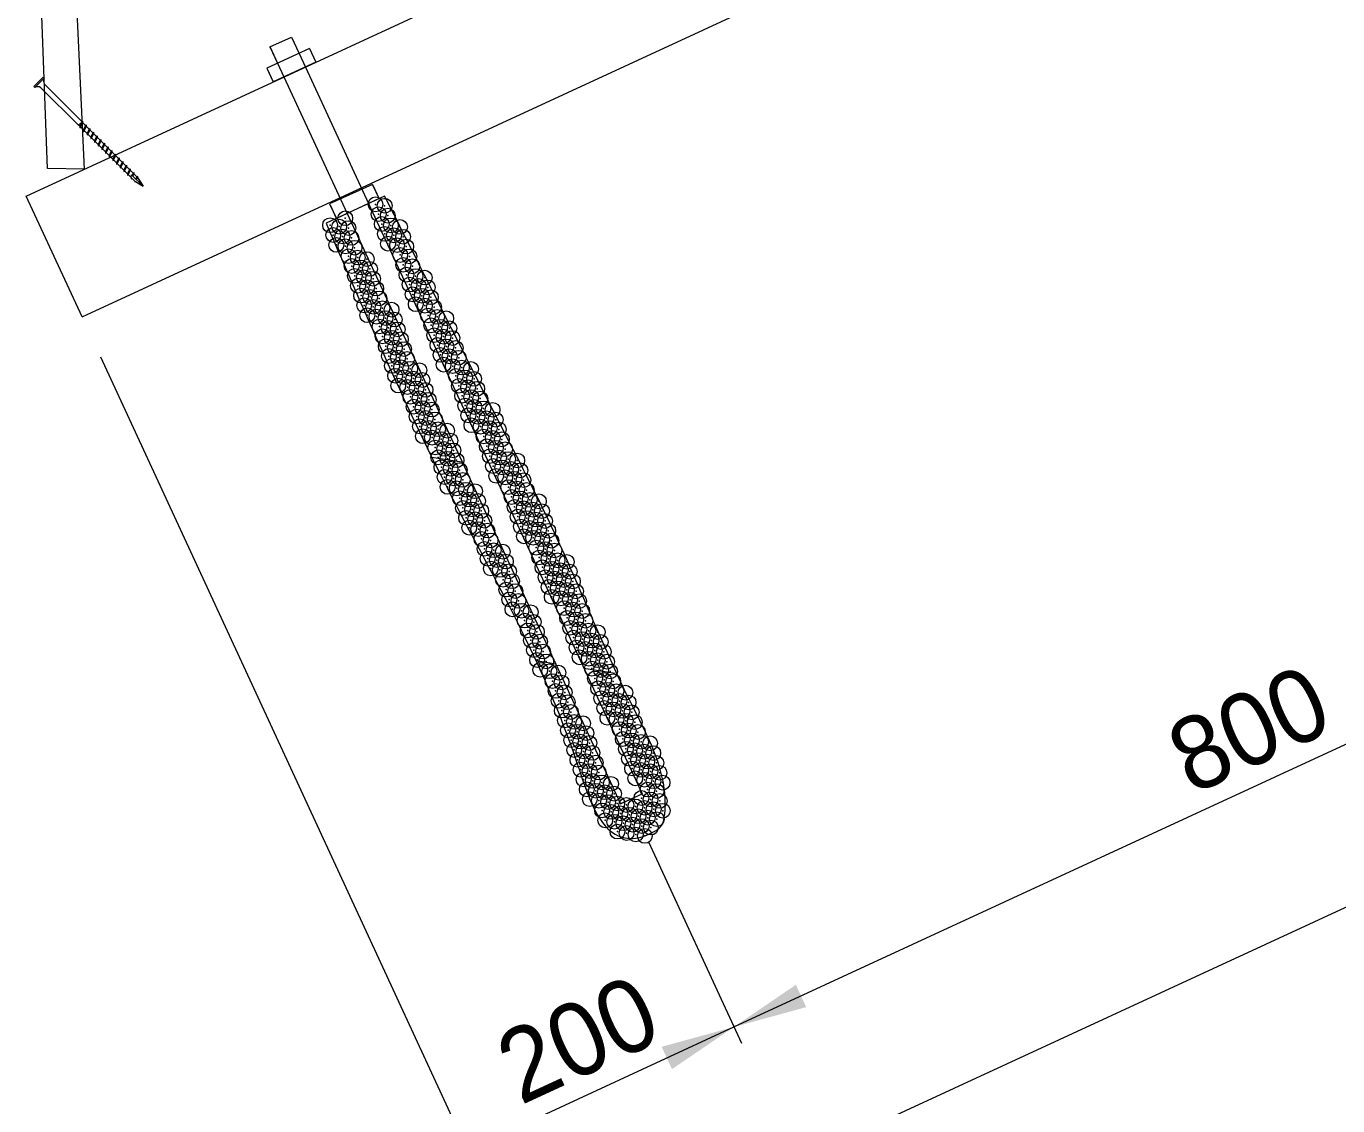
# Model space of a CAD drawing. Units: millimetres at full size, sheet at 1:20. Extents: x 200 to 8200, y 200 to 5740.
# Drawn here: x 1144 to 2031, y 774 to 1505 of the extents above; entities that cross this region are included whole.
import ezdxf
from ezdxf.enums import TextEntityAlignment as Align

# ---------------------------------------------------------------- set-up
doc = ezdxf.new("R2010")
doc.units = ezdxf.units.MM
doc.header["$LTSCALE"] = 20
doc.header["$PDMODE"] = 32
doc.header["$PDSIZE"] = 10
for name, color, linetype, lineweight in [('アンカー', 7, 'Continuous', 18), ('コーススレッド', 7, 'Continuous', 18), ('寸法', 7, 'Continuous', 13), ('角材', 7, 'Continuous', 18), ('階段本体', 7, 'Continuous', 18)]:
    doc.layers.add(name, color=color, linetype=linetype, lineweight=lineweight)
doc.styles.add('ＭＳ Ｐゴシック', font='')
doc.styles.get('ＭＳ Ｐゴシック').set_extended_font_data('MS PGothic')

# ---------------------------------------------------------------- blocks, each defined once
blk = doc.blocks.new('filled_arrow')
at = {"color": 0, "linetype": 'Continuous', "lineweight": -2}
blk.add_solid([(7.5, 1.25), (0, 0), (7.5, -1.25)], dxfattribs=at)

msp = doc.modelspace()

# ---------------------------------------------------------------- linework, layer by layer
at = {"layer": 'アンカー'}
for p, q in [((1308.92, 1491.17), (1323.47, 1497.9)), ((1308.92, 1491.17), (1314.04, 1480.13)), ((1308.97, 1491.08), (1314.04, 1480.13)), ((1323.48, 1497.8), (1328.56, 1486.85)), ((1323.48, 1497.8), (1328.56, 1486.85)), ((1335.67, 1490.14), (1306.78, 1476.76)), ((1328.56, 1486.85), (1332.86, 1477.56)), ((1328.56, 1486.85), (1332.86, 1477.56)), ((1335.67, 1490.14), (1339.97, 1480.85)), ((1306.78, 1476.76), (1311.08, 1467.48)), ((1307.02, 1476.25), (1310.79, 1468.09)), ((1339.97, 1480.85), (1311.08, 1467.48)), ((1314.04, 1480.13), (1318.34, 1470.84)), ((1314.04, 1480.13), (1318.34, 1470.84)), ((1332.86, 1477.56), (1375.63, 1385.2)), ((1332.86, 1477.56), (1375.63, 1385.2)), ((1318.34, 1470.84), (1361.12, 1378.47)), ((1318.34, 1470.84), (1361.12, 1378.47)), ((1378.29, 1398.1), (1349.25, 1385.05)), ((1378.29, 1398.1), (1382.79, 1388.4)), ((1378.38, 1397.92), (1382.79, 1388.4)), ((1386.52, 1390.24), (1346.86, 1371.87)), ((1349.25, 1385.05), (1353.86, 1375.11)), ((1382.75, 1388.49), (1353.86, 1375.11)), ((1375.63, 1385.2), (1560.67, 985.64)), ((1375.63, 1385.2), (1560.67, 985.64)), ((1349.79, 1383.88), (1353.57, 1375.73)), ((1361.12, 1378.47), (1546.15, 978.91)), ((1361.12, 1378.47), (1546.15, 978.91)), ((1418.39, 1213.54), (1438.6, 1210.34)), ((1488.84, 1075.82), (1502.26, 1073.7)), ((1521.28, 1070.68), (1542.51, 1067.32)), ((1546.15, 978.91), (1560.67, 985.64)), ((1546.4, 979.03), (1560.67, 985.64))]:
    msp.add_line(p, q, dxfattribs=at)
msp.add_open_spline([(1346.86, 1371.87), (1374.43, 1308.09), (1402.1, 1244.59), (1431.83, 1186.75), (1461.18, 1129.63), (1492.54, 1078.03), (1516.84, 1005.92), (1523.34, 986.62), (1529.34, 965.85), (1542.47, 958.34), (1546.58, 955.99), (1551.37, 954.94), (1556.32, 955.6), (1560.94, 956.21), (1565.69, 958.3), (1568.89, 960.06), (1572.78, 962.21), (1574.36, 963.86), (1575.33, 967.74), (1576.55, 972.66), (1576.8, 981.16), (1575.71, 989.42), (1573.12, 1009.04), (1563.01, 1027.37), (1553.92, 1045.59), (1534.91, 1083.72), (1520.43, 1121.39), (1503.55, 1157.86), (1492.69, 1181.34), (1480.84, 1204.32), (1469.05, 1227.33), (1441.29, 1281.51), (1413.89, 1335.87), (1386.52, 1390.24)], degree=3, knots=[0, 0, 0, 0, 1, 1, 1, 2, 2, 2, 3, 3, 3, 4, 4, 4, 5, 5, 5, 6, 6, 6, 7, 7, 7, 8, 8, 8, 9, 9, 9, 10, 10, 10, 11, 11, 11, 11], dxfattribs=at)
for p in [(1380.33, 1384.64), (1386.5, 1383.66), (1359.85, 1375.22), (1382.43, 1377.98), (1384.54, 1371.31), (1388.61, 1377), (1349.61, 1370.52), (1351.72, 1363.86), (1355.79, 1369.54), (1357.9, 1362.88), (1361.96, 1368.56), (1364.07, 1361.9), (1386.65, 1364.65), (1390.72, 1370.34), (1392.83, 1363.67), (1396.89, 1369.36), (1399, 1362.7), (1353.83, 1357.19), (1360, 1356.22), (1366.18, 1355.24), (1388.76, 1357.99), (1394.93, 1357.01), (1401.11, 1356.03), (1362.11, 1349.55), (1368.29, 1348.58), (1374.46, 1347.6), (1397.04, 1350.35), (1403.22, 1349.37), (1364.22, 1342.89), (1366.33, 1336.23), (1370.4, 1341.92), (1372.5, 1335.25), (1376.57, 1340.94), (1399.15, 1343.69), (1401.26, 1337.03), (1405.32, 1342.71), (1407.43, 1336.05), (1368.44, 1329.57), (1374.61, 1328.59), (1378.68, 1334.28), (1380.79, 1327.61), (1403.37, 1330.36), (1409.54, 1329.39), (1413.61, 1335.07), (1415.72, 1328.41), (1370.55, 1322.91), (1376.72, 1321.93), (1382.89, 1320.95), (1405.48, 1323.7), (1411.65, 1322.73), (1417.82, 1321.75), (1372.66, 1316.25), (1374.77, 1309.58), (1378.83, 1315.27), (1380.94, 1308.61), (1385, 1314.29), (1391.18, 1313.31), (1407.59, 1317.04), (1413.76, 1316.06), (1415.87, 1309.4), (1419.93, 1315.09), (1383.05, 1301.94), (1387.11, 1307.63), (1389.22, 1300.97), (1393.29, 1306.65), (1395.39, 1299.99), (1417.98, 1302.74), (1422.04, 1308.42), (1424.15, 1301.76), (1428.21, 1307.45), (1430.32, 1300.78), (1385.16, 1295.28), (1391.33, 1294.3), (1397.5, 1293.33), (1420.09, 1296.08), (1426.26, 1295.1), (1432.43, 1294.12), (1387.27, 1288.62), (1389.37, 1281.96), (1393.44, 1287.64), (1399.61, 1286.66), (1422.2, 1289.42), (1424.3, 1282.75), (1428.37, 1288.44), (1434.54, 1287.46), (1391.48, 1275.3), (1395.55, 1280.98), (1397.66, 1274.32), (1401.72, 1280), (1403.83, 1273.34), (1426.41, 1276.09), (1430.48, 1281.78), (1432.59, 1275.11), (1436.65, 1280.8), (1438.76, 1274.14), (1444.93, 1273.16), (1393.59, 1268.63), (1399.76, 1267.66), (1405.94, 1266.68), (1410, 1272.36), (1412.11, 1265.7), (1434.69, 1268.45), (1440.87, 1267.47), (1447.04, 1266.5), (1395.7, 1261.97), (1401.87, 1260.99), (1408.05, 1260.02), (1414.22, 1259.04), (1436.8, 1261.79), (1442.98, 1260.81), (1449.15, 1259.83), (1403.98, 1254.33), (1406.09, 1247.67), (1410.16, 1253.35), (1412.26, 1246.69), (1416.33, 1252.38), (1438.91, 1255.13), (1441.02, 1248.47), (1445.09, 1254.15), (1447.19, 1247.49), (1451.26, 1253.17), (1453.37, 1246.51), (1408.2, 1241.01), (1414.37, 1240.03), (1418.44, 1245.72), (1420.55, 1239.05), (1443.13, 1241.8), (1449.3, 1240.83), (1455.48, 1239.85), (1459.54, 1245.53), (1461.65, 1238.87), (1410.31, 1234.35), (1416.48, 1233.37), (1422.66, 1232.39), (1428.83, 1231.41), (1445.24, 1235.14), (1451.41, 1234.16), (1457.58, 1233.19), (1463.76, 1232.21), (1412.42, 1227.68), (1418.59, 1226.71), (1420.7, 1220.05), (1424.76, 1225.73), (1430.94, 1224.75), (1453.52, 1227.5), (1455.63, 1220.84), (1459.69, 1226.53), (1461.8, 1219.86), (1465.87, 1225.55), (1422.81, 1213.38), (1426.87, 1219.07), (1428.98, 1212.41), (1433.05, 1218.09), (1435.15, 1211.43), (1457.74, 1214.18), (1463.91, 1213.2), (1467.98, 1218.89), (1470.08, 1212.22), (1476.26, 1211.25), (1424.92, 1206.72), (1431.09, 1205.74), (1437.26, 1204.77), (1459.85, 1207.52), (1466.02, 1206.54), (1472.19, 1205.56), (1478.37, 1204.58), (1427.03, 1200.06), (1429.13, 1193.4), (1433.2, 1199.08), (1439.37, 1198.1), (1461.96, 1200.86), (1468.13, 1199.88), (1470.24, 1193.22), (1474.3, 1198.9), (1480.47, 1197.92), (1435.31, 1192.42), (1437.42, 1185.76), (1441.48, 1191.44), (1443.59, 1184.78), (1447.65, 1190.46), (1472.35, 1186.55), (1476.41, 1192.24), (1478.52, 1185.58), (1482.58, 1191.26), (1484.69, 1184.6), (1439.53, 1179.1), (1445.7, 1178.12), (1449.76, 1183.8), (1451.87, 1177.14), (1474.46, 1179.89), (1480.63, 1178.91), (1486.8, 1177.94), (1490.87, 1183.62), (1492.97, 1176.96), (1441.63, 1172.43), (1447.81, 1171.46), (1453.98, 1170.48), (1476.56, 1173.23), (1478.67, 1166.57), (1482.74, 1172.25), (1488.91, 1171.27), (1495.08, 1170.3), (1443.74, 1165.77), (1449.92, 1164.79), (1452.03, 1158.13), (1456.09, 1163.82), (1480.78, 1159.91), (1484.85, 1165.59), (1486.95, 1158.93), (1491.02, 1164.61), (1493.13, 1157.95), (1497.19, 1163.63), (1454.13, 1151.47), (1458.2, 1157.16), (1460.31, 1150.49), (1466.48, 1149.52), (1489.06, 1152.27), (1495.24, 1151.29), (1499.3, 1156.97), (1501.41, 1150.31), (1456.24, 1144.81), (1462.42, 1143.83), (1468.59, 1142.85), (1491.17, 1145.6), (1497.35, 1144.63), (1503.52, 1143.65), (1509.69, 1142.67), (1458.35, 1138.15), (1464.52, 1137.17), (1470.7, 1136.19), (1493.28, 1138.94), (1495.39, 1132.28), (1499.45, 1137.96), (1501.56, 1131.3), (1505.63, 1136.99), (1511.8, 1136.01), (1466.63, 1130.51), (1468.74, 1123.85), (1472.81, 1129.53), (1474.92, 1122.87), (1497.5, 1125.62), (1503.67, 1124.64), (1507.74, 1130.33), (1509.84, 1123.66), (1513.91, 1129.35), (1516.02, 1122.69), (1470.85, 1117.18), (1477.02, 1116.21), (1499.61, 1118.96), (1505.78, 1117.98), (1511.95, 1117), (1518.13, 1116.02), (1472.96, 1110.52), (1479.13, 1109.54), (1485.31, 1108.57), (1507.89, 1111.32), (1510, 1104.66), (1514.06, 1110.34), (1520.24, 1109.36), (1481.24, 1102.88), (1483.35, 1096.22), (1487.41, 1101.9), (1512.11, 1097.99), (1516.17, 1103.68), (1518.28, 1097.02), (1522.34, 1102.7), (1524.45, 1096.04), (1485.46, 1089.56), (1489.52, 1095.24), (1491.63, 1088.58), (1514.22, 1091.33), (1520.39, 1090.35), (1526.56, 1089.38), (1530.63, 1095.06), (1532.73, 1088.4), (1487.57, 1082.9), (1493.74, 1081.92), (1516.32, 1084.67), (1518.43, 1078.01), (1522.5, 1083.69), (1528.67, 1082.71), (1534.84, 1081.74), (1489.68, 1076.23), (1491.79, 1069.57), (1495.85, 1075.26), (1524.61, 1077.03), (1526.72, 1070.37), (1530.78, 1076.05), (1532.89, 1069.39), (1536.95, 1075.07), (1497.96, 1068.59), (1500.07, 1061.93), (1504.13, 1067.62), (1506.24, 1060.96), (1528.82, 1063.71), (1535, 1062.73), (1539.06, 1068.41), (1541.17, 1061.75), (1502.18, 1055.27), (1508.35, 1054.29), (1530.93, 1057.04), (1537.11, 1056.07), (1543.28, 1055.09), (1549.45, 1054.11), (1504.29, 1048.61), (1510.46, 1047.63), (1533.04, 1050.38), (1535.15, 1043.72), (1539.21, 1049.4), (1541.32, 1042.74), (1545.39, 1048.43), (1551.56, 1047.45), (1506.39, 1041.95), (1508.5, 1035.29), (1512.57, 1040.97), (1514.68, 1034.31), (1537.26, 1037.06), (1543.43, 1036.08), (1547.5, 1041.77), (1549.61, 1035.1), (1553.67, 1040.79), (1555.78, 1034.13), (1510.61, 1028.62), (1516.78, 1027.65), (1520.85, 1033.33), (1522.96, 1026.67), (1545.54, 1029.42), (1551.71, 1028.44), (1557.89, 1027.46), (1512.72, 1021.96), (1518.89, 1020.98), (1525.07, 1020.01), (1547.65, 1022.76), (1549.76, 1016.1), (1553.82, 1021.78), (1560, 1020.8), (1566.17, 1019.82), (1514.83, 1015.3), (1516.94, 1008.64), (1521, 1014.32), (1523.11, 1007.66), (1527.18, 1013.34), (1551.87, 1009.43), (1555.93, 1015.12), (1558.04, 1008.46), (1562.1, 1014.14), (1564.21, 1007.48), (1568.28, 1013.16), (1519.05, 1001.98), (1525.22, 1001), (1529.28, 1006.68), (1531.39, 1000.02), (1553.98, 1002.77), (1560.15, 1001.79), (1566.32, 1000.82), (1570.39, 1006.5), (1572.5, 999.84), (1521.16, 995.31), (1527.33, 994.34), (1533.5, 993.36), (1539.67, 992.38), (1556.09, 996.11), (1562.26, 995.13), (1568.43, 994.15), (1574.6, 993.18), (1523.26, 988.65), (1525.37, 981.99), (1529.44, 987.67), (1531.55, 981.01), (1535.61, 986.7), (1541.78, 985.72), (1560.3, 982.79), (1564.37, 988.47), (1566.48, 981.81), (1570.54, 987.49), (1572.65, 980.83), (1533.66, 974.35), (1537.72, 980.03), (1539.83, 973.37), (1543.89, 979.06), (1546, 972.39), (1550.07, 978.08), (1552.17, 971.42), (1556.24, 977.1), (1562.41, 976.12), (1568.58, 975.15), (1574.76, 974.17), (1535.76, 967.69), (1541.94, 966.71), (1548.11, 965.73), (1554.28, 964.76), (1558.35, 970.44), (1560.46, 963.78), (1564.52, 969.46), (1566.63, 962.8), (1570.69, 968.48), (1544.05, 960.05), (1550.22, 959.07), (1556.39, 958.09), (1562.57, 957.12)]:
    msp.add_point(p, dxfattribs=at)
at = {"layer": 'コーススレッド'}
for p, q in [((1155.47, 1470.82), (1149.11, 1464.46)), ((1149.11, 1464.46), (1149.81, 1463.75)), ((1156.18, 1470.11), (1149.81, 1463.75)), ((1155.47, 1470.82), (1156.18, 1470.11)), ((1156.32, 1466.01), (1181.77, 1440.56)), ((1153.91, 1463.61), (1179.37, 1438.15)), ((1179.37, 1438.15), (1181.77, 1440.56)), ((1179.37, 1438.15), (1179.65, 1438.16)), ((1179.65, 1438.16), (1180.35, 1437.45)), ((1182.16, 1440.95), (1180.22, 1436.53)), ((1181.77, 1440.56), (1180.35, 1437.45)), ((1182.03, 1440.02), (1180.73, 1437.07)), ((1182.16, 1440.95), (1181.77, 1440.56)), ((1182.16, 1440.95), (1182.03, 1440.02)), ((1182.03, 1440.02), (1184.12, 1437.92)), ((1184.64, 1438.47), (1182.69, 1434.05)), ((1184.12, 1437.92), (1182.83, 1434.98)), ((1183.9, 1438.15), (1184.64, 1438.47)), ((1184.64, 1438.47), (1184.5, 1437.54)), ((1180.35, 1437.45), (1180.22, 1436.53)), ((1180.22, 1436.53), (1180.96, 1436.85)), ((1180.73, 1437.07), (1182.83, 1434.98)), ((1182.83, 1434.98), (1182.69, 1434.05)), ((1182.69, 1434.05), (1183.43, 1434.38)), ((1184.5, 1437.54), (1183.21, 1434.6)), ((1183.21, 1434.6), (1185.3, 1432.5)), ((1184.5, 1437.54), (1186.6, 1435.45)), ((1187.11, 1436), (1185.17, 1431.58)), ((1185.3, 1432.5), (1185.17, 1431.58)), ((1185.17, 1431.58), (1185.91, 1431.9)), ((1186.6, 1435.45), (1185.3, 1432.5)), ((1186.98, 1435.07), (1185.68, 1432.12)), ((1185.68, 1432.12), (1187.78, 1430.03)), ((1186.38, 1435.67), (1187.11, 1436)), ((1187.11, 1436), (1186.98, 1435.07)), ((1186.98, 1435.07), (1189.07, 1432.97)), ((1189.59, 1433.52), (1187.64, 1429.1)), ((1187.78, 1430.03), (1187.64, 1429.1)), ((1187.64, 1429.1), (1188.38, 1429.43)), ((1189.07, 1432.97), (1187.78, 1430.03)), ((1189.45, 1432.59), (1188.16, 1429.65)), ((1188.16, 1429.65), (1190.25, 1427.55)), ((1188.85, 1433.2), (1189.59, 1433.52)), ((1189.59, 1433.52), (1189.45, 1432.59)), ((1189.45, 1432.59), (1191.55, 1430.5)), ((1192.06, 1431.05), (1190.12, 1426.63)), ((1191.55, 1430.5), (1190.25, 1427.55)), ((1191.93, 1430.12), (1190.63, 1427.17)), ((1191.33, 1430.72), (1192.06, 1431.05)), ((1192.06, 1431.05), (1191.93, 1430.12)), ((1191.93, 1430.12), (1194.02, 1428.02)), ((1190.25, 1427.55), (1190.12, 1426.63)), ((1190.12, 1426.63), (1190.86, 1426.95)), ((1190.63, 1427.17), (1192.73, 1425.08)), ((1194.54, 1428.57), (1192.59, 1424.15)), ((1192.73, 1425.08), (1192.59, 1424.15)), ((1192.59, 1424.15), (1193.33, 1424.48)), ((1194.02, 1428.02), (1192.73, 1425.08)), ((1194.4, 1427.65), (1193.11, 1424.7)), ((1193.11, 1424.7), (1195.2, 1422.6)), ((1193.8, 1428.25), (1194.54, 1428.57)), ((1194.54, 1428.57), (1194.4, 1427.65)), ((1194.4, 1427.65), (1196.5, 1425.55)), ((1197.01, 1426.1), (1195.07, 1421.68)), ((1195.2, 1422.6), (1195.07, 1421.68)), ((1195.07, 1421.68), (1195.81, 1422)), ((1196.5, 1425.55), (1195.2, 1422.6)), ((1196.88, 1425.17), (1195.58, 1422.22)), ((1195.58, 1422.22), (1197.68, 1420.13)), ((1196.28, 1425.77), (1197.01, 1426.1)), ((1197.01, 1426.1), (1196.88, 1425.17)), ((1196.88, 1425.17), (1198.97, 1423.07)), ((1199.49, 1423.62), (1197.54, 1419.2)), ((1197.68, 1420.13), (1197.54, 1419.2)), ((1198.97, 1423.07), (1197.68, 1420.13)), ((1199.35, 1422.7), (1198.06, 1419.75)), ((1198.75, 1423.3), (1199.49, 1423.62)), ((1199.49, 1423.62), (1199.35, 1422.7)), ((1199.35, 1422.7), (1201.45, 1420.6)), ((1201.96, 1421.15), (1200.02, 1416.73)), ((1201.45, 1420.6), (1200.15, 1417.65)), ((1201.83, 1420.22), (1200.53, 1417.27)), ((1201.23, 1420.82), (1201.96, 1421.15)), ((1201.96, 1421.15), (1201.83, 1420.22)), ((1201.83, 1420.22), (1203.92, 1418.12)), ((1197.54, 1419.2), (1198.28, 1419.53)), ((1198.06, 1419.75), (1200.15, 1417.65)), ((1200.15, 1417.65), (1200.02, 1416.73)), ((1200.02, 1416.73), (1200.75, 1417.05)), ((1200.53, 1417.27), (1202.63, 1415.18)), ((1204.44, 1418.67), (1202.49, 1414.25)), ((1202.63, 1415.18), (1202.49, 1414.25)), ((1202.49, 1414.25), (1203.23, 1414.58)), ((1203.92, 1418.12), (1202.63, 1415.18)), ((1204.3, 1417.75), (1203.01, 1414.8)), ((1203.01, 1414.8), (1205.1, 1412.7)), ((1203.7, 1418.35), (1204.44, 1418.67)), ((1204.44, 1418.67), (1204.3, 1417.75)), ((1204.3, 1417.75), (1206.4, 1415.65)), ((1206.91, 1416.2), (1204.97, 1411.78)), ((1205.1, 1412.7), (1204.97, 1411.78)), ((1204.97, 1411.78), (1205.7, 1412.1)), ((1206.4, 1415.65), (1205.1, 1412.7)), ((1206.78, 1415.27), (1205.48, 1412.32)), ((1205.48, 1412.32), (1207.58, 1410.23)), ((1206.18, 1415.87), (1206.91, 1416.2)), ((1206.91, 1416.2), (1206.78, 1415.27)), ((1206.78, 1415.27), (1208.87, 1413.18)), ((1209.39, 1413.72), (1207.44, 1409.3)), ((1208.87, 1413.18), (1207.58, 1410.23)), ((1209.25, 1412.8), (1207.96, 1409.85)), ((1208.65, 1413.4), (1209.39, 1413.72)), ((1209.39, 1413.72), (1209.25, 1412.8)), ((1209.25, 1412.8), (1211.35, 1410.7)), ((1211.86, 1411.25), (1209.92, 1406.83)), ((1211.13, 1410.92), (1211.86, 1411.25)), ((1211.86, 1411.25), (1211.73, 1410.32)), ((1207.58, 1410.23), (1207.44, 1409.3)), ((1207.44, 1409.3), (1208.18, 1409.63)), ((1207.96, 1409.85), (1210.05, 1407.75)), ((1210.05, 1407.75), (1209.92, 1406.83)), ((1209.92, 1406.83), (1210.65, 1407.15)), ((1211.35, 1410.7), (1210.05, 1407.75)), ((1211.73, 1410.32), (1210.43, 1407.37)), ((1210.43, 1407.37), (1212.53, 1405.28)), ((1211.73, 1410.32), (1213.82, 1408.23)), ((1214.34, 1408.77), (1212.39, 1404.35)), ((1212.53, 1405.28), (1212.39, 1404.35)), ((1212.39, 1404.35), (1213.13, 1404.68)), ((1213.82, 1408.23), (1212.53, 1405.28)), ((1214.2, 1407.85), (1212.91, 1404.9)), ((1212.91, 1404.9), (1215, 1402.8)), ((1213.6, 1408.45), (1214.34, 1408.77)), ((1214.34, 1408.77), (1214.2, 1407.85)), ((1214.2, 1407.85), (1216.3, 1405.75)), ((1215, 1402.8), (1214.87, 1401.88)), ((1215, 1402.8), (1215.31, 1404.61)), ((1223, 1396.93), (1215.31, 1404.61)), ((1216.3, 1405.75), (1215.65, 1404.28)), ((1216.81, 1406.3), (1215.84, 1404.09)), ((1216.68, 1405.37), (1216.03, 1403.9)), ((1216.08, 1405.97), (1216.81, 1406.3)), ((1216.81, 1406.3), (1216.68, 1405.37)), ((1216.68, 1405.37), (1218.77, 1403.28)), ((1218.77, 1403.28), (1218.12, 1401.8)), ((1219.29, 1403.82), (1218.27, 1401.65)), ((1219.15, 1402.9), (1218.5, 1401.42)), ((1218.55, 1403.5), (1219.29, 1403.82)), ((1219.29, 1403.82), (1219.15, 1402.9)), ((1219.15, 1402.9), (1219.38, 1402.67)), ((1219.38, 1402.67), (1220.81, 1400.4)), ((1214.87, 1401.88), (1215.6, 1402.2)), ((1215.6, 1402.2), (1217.26, 1400.55)), ((1217.26, 1400.55), (1217.5, 1400.39)), ((1217.5, 1400.39), (1217.42, 1399.84)), ((1217.42, 1399.84), (1218.01, 1400.07)), ((1217.93, 1400.12), (1220.09, 1398.76)), ((1220.09, 1398.44), (1220.09, 1398.76)), ((1220.09, 1398.44), (1220.42, 1398.55)), ((1220.32, 1398.62), (1223, 1396.93)), ((1220.81, 1400.4), (1220.42, 1399.51)), ((1221.06, 1400.65), (1220.52, 1399.41)), ((1220.99, 1400.12), (1220.62, 1399.3)), ((1220.74, 1400.51), (1221.06, 1400.65)), ((1221.06, 1400.65), (1220.99, 1400.12)), ((1220.99, 1400.12), (1223, 1396.93))]:
    msp.add_line(p, q, dxfattribs=at)
for centre, radius, start, end in [((1159.46, 1468.17), 3.82, 149.45494, 214.49492), ((1151.75, 1460.38), 3.88, 56.13472, 119.91541)]:
    msp.add_arc(centre, radius, start, end, dxfattribs=at)
at = {"layer": '寸法', "lineweight": 18}
for p, q in [((1484.37, 653.65), (3299.9, 1492.61)), ((1194.31, 1281.34), (1447.46, 733.53)), ((1194.31, 1281.34), (1489.41, 642.75)), ((1622.87, 827.81), (2350.66, 1164.13)), ((1564.99, 953.08), (1627.91, 816.92)), ((1564.99, 953.08), (1627.91, 816.92)), ((1442.42, 744.42), (1622.87, 827.81))]:
    msp.add_line(p, q, dxfattribs=at)
at = {"layer": '角材'}
for p, q in [((1143.97, 1390.27), (3963.97, 2693.41)), ((1181.73, 1308.57), (3981.29, 2602.27)), ((1181.73, 1308.57), (1143.97, 1390.27))]:
    msp.add_line(p, q, dxfattribs=at)
at = {"layer": '階段本体'}
for p, q in [((1158.45, 1408.95), (1151.68, 1591.48)), ((1183.44, 1408.51), (1176.14, 1561.05)), ((1183.44, 1408.51), (1158.45, 1408.95))]:
    msp.add_line(p, q, dxfattribs=at)

# ---------------------------------------------------------------- block references
at = {"layer": '寸法', "lineweight": 18, "xscale": 6.67, "yscale": 6.67}
for rotation in [24.8, 204.8]:
    msp.add_blockref('filled_arrow', (1622.87, 827.81), dxfattribs=dict(at, rotation=rotation))

# ---------------------------------------------------------------- texts
at = {"layer": '寸法', "style": 'ＭＳ Ｐゴシック'}
for s, p in [('800', (1971.25, 1029.55)), ('200', (1517.13, 819.7))]:
    msp.add_text(s, height=49.49, rotation=24.802, dxfattribs=at).set_placement(p, align=Align.MIDDLE_CENTER)

doc.saveas('drawing.dxf')
